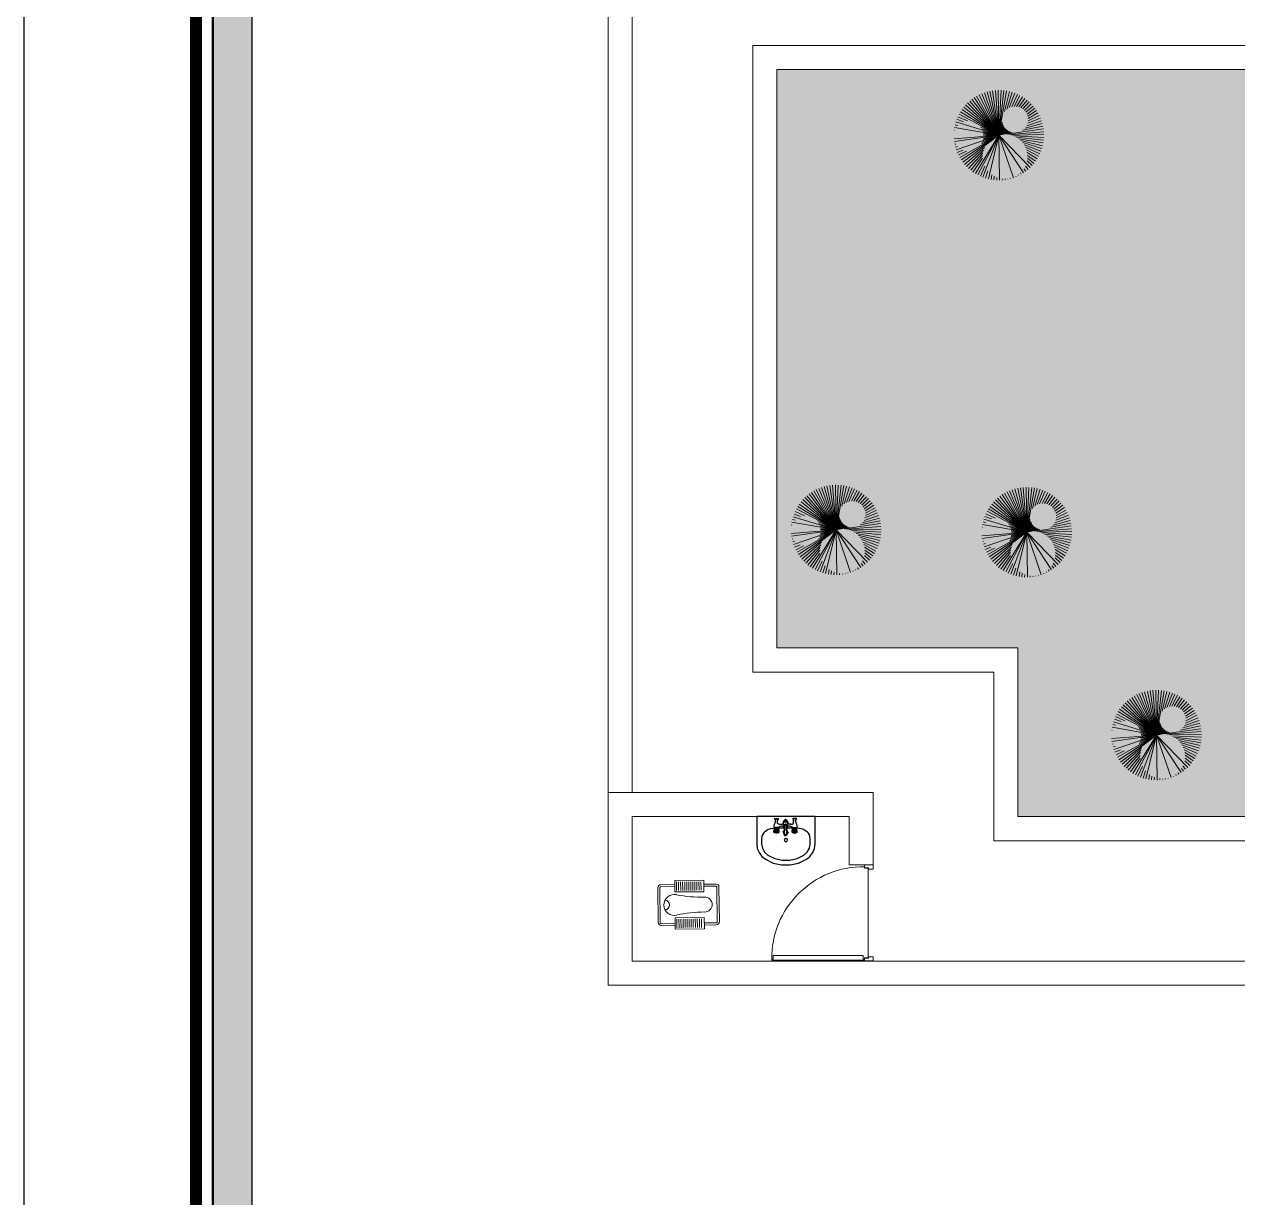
# Model space of a CAD drawing. Header units: inches. Extents: x 70 to 1974, y -315 to 363.
# Drawn here: x 100.28 to 110.35, y -242.21 to -232.47 of the extents above; entities that cross this region are included whole.
import ezdxf

# ---------------------------------------------------------------- set-up
doc = ezdxf.new("R2010")
doc.units = ezdxf.units.IN
doc.header["$MEASUREMENT"] = 0
for name, color, linetype, lineweight in [('.2', 253, 'Continuous', 5), ('1', 19, 'Continuous', 5), ('3', 244, 'Continuous', 20), ('DERAKHT', 56, 'Continuous', 9), ('LAYER1', 8, 'Continuous', 9)]:
    doc.layers.add(name, color=color, linetype=linetype, lineweight=lineweight)
doc.layers.add('7', color=7, linetype='Continuous')
doc.layers.add('fer', color=8, linetype='Continuous')

# ---------------------------------------------------------------- blocks, each defined once
blk = doc.blocks.new('k1')
at = {"true_color": 0x636466}
h = blk.add_hatch(color=251, dxfattribs=at)
h.dxf.hatch_style = 1
h.paths.add_polyline_path([(-480.494, -162.334), (-480.494, -163.026), (-480.494, -198.947), (-480.18, -198.947), (-480.18, -162.334)])
blk.add_line((-480.178, -162.634), (-480.178, -198.949))
for points in [[(-452.366, -202.667), (-482.066, -202.667), (-482.066, -160.662), (-452.366, -160.662)], [(-482.066, -160.662), (-452.366, -160.662), (-452.366, -202.667), (-482.066, -202.667)]]:
    blk.add_lwpolyline(points, close=True)
blk.add_lwpolyline([(-480.178, -162.634), (-480.178, -198.949), (-480.495, -198.949), (-480.495, -162.319), (-480.178, -162.319)])
at = {"layer": '3', "const_width": 0.1}
for points in [[(-480.641, -192.137), (-480.641, -162.319)], [(-480.641, -198.946), (-480.641, -162.319)]]:
    blk.add_lwpolyline(points, dxfattribs=at)
at = {"layer": '7', "lineweight": 30}
blk.add_line((-480.506, -198.946), (-480.503, -162.319), dxfattribs=at)
blk = doc.blocks.new('DASTSHO')
at = {"layer": 'fer', "linetype": 'Continuous'}
h = blk.add_hatch(dxfattribs=at)
h.set_pattern_fill('EMPTY_FILL', color=256, scale=1000000.0, style=0)
h.set_pattern_definition([(0, (1000000, 1000000), (0, 1000000), [1e-05, -1000000])])
h.paths.add_polyline_path([(-0.3, 0), (-0.3, -0.28), (-0.297, -0.312), (-0.289, -0.342), (-0.276, -0.371), (-0.259, -0.398), (-0.237, -0.421), (-0.211, -0.44), (-0.145, -0.473), (-0.074, -0.493), (0, -0.5), (0.074, -0.493), (0.145, -0.473), (0.211, -0.44), (0.237, -0.421), (0.259, -0.398), (0.276, -0.371), (0.289, -0.342), (0.297, -0.312), (0.3, -0.28), (0.3, 0)], flags=0)
at = {"layer": 'fer', "linetype": 'ByBlock'}
for p, q in [((-0.3, 0), (-0.3, -0.28)), ((-0.27, 0), (-0.3, 0)), ((0.27, 0), (-0.27, 0)), ((0.3, 0), (0.27, 0)), ((0.3, -0.28), (0.3, 0)), ((-0.136, -0.122), (-0.159, -0.127)), ((-0.112, -0.12), (-0.136, -0.122)), ((-0.014, -0.12), (-0.112, -0.12)), ((0.112, -0.12), (0.008, -0.12)), ((0.136, -0.122), (0.112, -0.12)), ((0.159, -0.127), (0.136, -0.122)), ((-0.248, -0.206), (-0.25, -0.224)), ((-0.25, -0.224), (-0.25, -0.28)), ((-0.242, -0.189), (-0.248, -0.206)), ((-0.232, -0.172), (-0.242, -0.189)), ((-0.218, -0.157), (-0.232, -0.172)), ((-0.201, -0.145), (-0.218, -0.157)), ((-0.181, -0.134), (-0.201, -0.145)), ((-0.159, -0.127), (-0.181, -0.134)), ((0.181, -0.134), (0.159, -0.127)), ((0.201, -0.145), (0.181, -0.134)), ((0.218, -0.157), (0.201, -0.145)), ((0.232, -0.172), (0.218, -0.157)), ((0.242, -0.189), (0.232, -0.172)), ((0.248, -0.206), (0.242, -0.189)), ((0.25, -0.224), (0.248, -0.206)), ((0.25, -0.28), (0.25, -0.224))]:
    blk.add_line(p, q, dxfattribs=at)
at = {"layer": 'fer'}
for p, q in [((-0.124, -0.104), (-0.118, -0.113)), ((-0.123, -0.153), (-0.118, -0.121)), ((-0.12, -0.153), (-0.116, -0.121)), ((-0.115, -0.121), (-0.119, -0.153)), ((-0.118, -0.121), (-0.118, -0.113)), ((-0.074, -0.113), (-0.118, -0.113)), ((-0.118, -0.153), (-0.114, -0.121)), ((-0.074, -0.121), (-0.118, -0.121)), ((-0.116, -0.018), (-0.076, -0.018)), ((-0.116, -0.023), (-0.116, -0.018)), ((-0.116, -0.023), (-0.076, -0.023)), ((-0.116, -0.023), (-0.106, -0.038)), ((-0.113, -0.121), (-0.116, -0.153)), ((-0.115, -0.153), (-0.112, -0.121)), ((-0.114, -0.153), (-0.11, -0.121)), ((-0.108, -0.153), (-0.106, -0.121)), ((-0.106, -0.047), (-0.106, -0.038)), ((-0.106, -0.153), (-0.104, -0.121)), ((-0.102, -0.121), (-0.103, -0.153)), ((-0.098, -0.153), (-0.098, -0.121)), ((-0.096, -0.164), (-0.096, -0.121)), ((-0.094, -0.153), (-0.094, -0.121)), ((-0.09, -0.121), (-0.089, -0.153)), ((-0.087, -0.153), (-0.088, -0.121)), ((-0.076, -0.023), (-0.086, -0.038)), ((-0.086, -0.071), (-0.086, -0.038)), ((-0.084, -0.153), (-0.086, -0.121)), ((-0.079, -0.153), (-0.082, -0.121)), ((-0.077, -0.153), (-0.08, -0.121)), ((-0.079, -0.121), (-0.076, -0.153)), ((-0.074, -0.153), (-0.078, -0.121)), ((-0.077, -0.121), (-0.073, -0.153)), ((-0.076, -0.023), (-0.076, -0.018)), ((-0.072, -0.153), (-0.076, -0.121)), ((-0.073, -0.111), (-0.074, -0.113)), ((-0.074, -0.121), (-0.074, -0.113)), ((-0.069, -0.153), (-0.074, -0.121)), ((-0.061, -0.104), (-0.066, -0.106)), ((-0.057, -0.079), (-0.023, -0.079)), ((-0.04, -0.099), (-0.018, -0.099)), ((-0.014, -0.118), (-0.026, -0.066)), ((-0.016, -0.054), (0.01, -0.054)), ((-0.012, -0.14), (-0.012, -0.083)), ((0.005, -0.14), (0.005, -0.083)), ((0.008, -0.118), (0.02, -0.066)), ((0.034, -0.099), (0.012, -0.099)), ((0.051, -0.079), (0.017, -0.079)), ((0.055, -0.104), (0.06, -0.106)), ((0.063, -0.153), (0.068, -0.121)), ((0.066, -0.153), (0.07, -0.121)), ((0.067, -0.111), (0.068, -0.113)), ((0.071, -0.121), (0.067, -0.153)), ((0.068, -0.113), (0.112, -0.113)), ((0.068, -0.121), (0.068, -0.113)), ((0.068, -0.121), (0.112, -0.121)), ((0.068, -0.153), (0.072, -0.121)), ((0.073, -0.121), (0.069, -0.153)), ((0.07, -0.023), (0.07, -0.018)), ((0.11, -0.018), (0.07, -0.018)), ((0.07, -0.023), (0.08, -0.038)), ((0.11, -0.023), (0.07, -0.023)), ((0.071, -0.153), (0.074, -0.121)), ((0.072, -0.153), (0.075, -0.121)), ((0.077, -0.153), (0.079, -0.121)), ((0.08, -0.071), (0.08, -0.038)), ((0.08, -0.153), (0.082, -0.121)), ((0.084, -0.121), (0.083, -0.153)), ((0.088, -0.153), (0.088, -0.121)), ((0.09, -0.164), (0.09, -0.121)), ((0.092, -0.153), (0.092, -0.121)), ((0.095, -0.121), (0.096, -0.153)), ((0.099, -0.153), (0.098, -0.121)), ((0.11, -0.023), (0.1, -0.038)), ((0.1, -0.047), (0.1, -0.038)), ((0.102, -0.153), (0.1, -0.121)), ((0.107, -0.153), (0.104, -0.121)), ((0.109, -0.153), (0.105, -0.121)), ((0.106, -0.121), (0.11, -0.153)), ((0.112, -0.153), (0.108, -0.121)), ((0.108, -0.121), (0.113, -0.153)), ((0.11, -0.023), (0.11, -0.018)), ((0.114, -0.153), (0.11, -0.121)), ((0.117, -0.104), (0.112, -0.113)), ((0.112, -0.121), (0.112, -0.113)), ((0.116, -0.153), (0.112, -0.121)), ((-0.123, -0.16), (-0.123, -0.153)), ((-0.123, -0.16), (-0.123, -0.153)), ((-0.12, -0.16), (-0.12, -0.153)), ((-0.119, -0.16), (-0.119, -0.153)), ((-0.073, -0.164), (-0.119, -0.164)), ((-0.118, -0.16), (-0.118, -0.153)), ((-0.116, -0.16), (-0.116, -0.153)), ((-0.115, -0.16), (-0.115, -0.153)), ((-0.114, -0.16), (-0.114, -0.153)), ((-0.108, -0.164), (-0.108, -0.153)), ((-0.106, -0.164), (-0.106, -0.153)), ((-0.105, -0.165), (-0.105, -0.164)), ((-0.103, -0.164), (-0.103, -0.153)), ((-0.091, -0.169), (-0.101, -0.169)), ((-0.098, -0.164), (-0.098, -0.153)), ((-0.098, -0.164), (-0.098, -0.153)), ((-0.094, -0.164), (-0.094, -0.153)), ((-0.089, -0.164), (-0.089, -0.153)), ((-0.087, -0.164), (-0.087, -0.153)), ((-0.087, -0.165), (-0.087, -0.164)), ((-0.084, -0.164), (-0.084, -0.153)), ((-0.079, -0.16), (-0.079, -0.153)), ((-0.077, -0.16), (-0.077, -0.153)), ((-0.076, -0.16), (-0.076, -0.153)), ((-0.074, -0.16), (-0.074, -0.153)), ((-0.073, -0.16), (-0.073, -0.153)), ((-0.072, -0.16), (-0.072, -0.153)), ((-0.069, -0.16), (-0.069, -0.153)), ((-0.069, -0.16), (-0.069, -0.153)), ((-0.028, -0.16), (-0.013, -0.196)), ((-0.013, -0.196), (0.007, -0.196)), ((0.022, -0.16), (0.007, -0.196)), ((0.063, -0.16), (0.063, -0.153)), ((0.063, -0.16), (0.063, -0.153)), ((0.066, -0.16), (0.066, -0.153)), ((0.067, -0.16), (0.067, -0.153)), ((0.067, -0.164), (0.113, -0.164)), ((0.068, -0.16), (0.068, -0.153)), ((0.069, -0.16), (0.069, -0.153)), ((0.071, -0.16), (0.071, -0.153)), ((0.072, -0.16), (0.072, -0.153)), ((0.077, -0.164), (0.077, -0.153)), ((0.08, -0.164), (0.08, -0.153)), ((0.081, -0.165), (0.081, -0.164)), ((0.083, -0.164), (0.083, -0.153)), ((0.085, -0.169), (0.095, -0.169)), ((0.088, -0.164), (0.088, -0.153)), ((0.092, -0.164), (0.092, -0.153)), ((0.092, -0.164), (0.092, -0.153)), ((0.096, -0.164), (0.096, -0.153)), ((0.099, -0.164), (0.099, -0.153)), ((0.099, -0.165), (0.099, -0.164)), ((0.102, -0.164), (0.102, -0.153)), ((0.107, -0.16), (0.107, -0.153)), ((0.109, -0.16), (0.109, -0.153)), ((0.11, -0.16), (0.11, -0.153)), ((0.112, -0.16), (0.112, -0.153)), ((0.113, -0.16), (0.113, -0.153)), ((0.114, -0.16), (0.114, -0.153)), ((0.116, -0.16), (0.116, -0.153)), ((0.117, -0.16), (0.117, -0.153))]:
    blk.add_line(p, q, dxfattribs=at)
at = {"layer": 'fer', "linetype": 'ByBlock'}
blk.add_lwpolyline([(0, -0.224), (-0.012, -0.229), (-0.018, -0.241), (-0.012, -0.254), (0, -0.259), (0.012, -0.254), (0.018, -0.241), (0.012, -0.229)], close=True, dxfattribs=at)
blk.add_lwpolyline([(0, -0.224), (-0.012, -0.229), (-0.018, -0.241), (-0.012, -0.254), (0, -0.259), (0.012, -0.254), (0.018, -0.241), (0.012, -0.229)], close=True, dxfattribs=at)
for points in [[(-0.3, -0.28), (-0.294, -0.327), (-0.276, -0.371), (-0.248, -0.41), (-0.211, -0.44)], [(-0.25, -0.28), (-0.242, -0.326), (-0.22, -0.366), (-0.185, -0.397)], [(0.185, -0.397), (0.22, -0.366), (0.242, -0.326), (0.25, -0.28)], [(0.211, -0.44), (0.248, -0.41), (0.276, -0.371), (0.294, -0.327), (0.3, -0.28)], [(-0.211, -0.44), (-0.131, -0.478), (-0.044, -0.498), (0.044, -0.498), (0.131, -0.478), (0.211, -0.44)], [(-0.185, -0.397), (-0.115, -0.431), (-0.039, -0.448), (0.039, -0.448), (0.115, -0.431), (0.185, -0.397)]]:
    blk.add_lwpolyline(points, dxfattribs=at)
at = {"layer": 'fer'}
for centre, radius in [((-0.003, -0.041), 0.0131), ((-0.003, -0.083), 0.00838), ((-0.003, -0.041), 0.00814), ((-0.003, -0.083), 0.00638)]:
    blk.add_circle(centre, radius, dxfattribs=at)
for centre, radius, start, end in [((-0.096, -0.097), 0.0282, 140.0876, 192.9962), ((-0.156, -0.047), 0.05, 320.0876, 0), ((-0.096, -0.097), 0.0282, 60.122, 69.2491), ((-0.057, -0.029), 0.05, 240.122, 270), ((-0.04, -0.149), 0.05, 90, 130.3983), ((-0.003, -0.068), 0.0279, 117.5903, 204.3145), ((-0.003, -0.091), 0.0279, 196.9433, 246.1873), ((-0.068, -0.123), 0.0542, 317.6979, 11.2911), ((-0.016, -0.064), 0.01, 90, 186.4645), ((0.062, -0.123), 0.0542, 168.7089, 222.3021), ((-0.003, -0.091), 0.0279, 293.8127, 343.0567), ((-0.003, -0.068), 0.0279, 335.6855, 62.4097), ((0.01, -0.064), 0.01, 353.5355, 90), ((0.034, -0.149), 0.05, 49.6017, 90), ((0.051, -0.029), 0.05, 270, 299.878), ((0.09, -0.097), 0.0282, 110.7509, 119.878), ((0.15, -0.047), 0.05, 180, 219.9124), ((0.09, -0.097), 0.0282, 347.0038, 39.9124), ((-0.119, -0.16), 0.004, 180, 270), ((-0.119, -0.16), 0.004, 180, 270), ((-0.116, -0.16), 0.004, 180, 270), ((-0.115, -0.16), 0.004, 180, 270), ((-0.114, -0.16), 0.004, 180, 270), ((-0.112, -0.16), 0.004, 180, 270), ((-0.111, -0.16), 0.004, 180, 270), ((-0.11, -0.16), 0.004, 180, 270), ((-0.101, -0.165), 0.004, 180, 270), ((-0.091, -0.165), 0.004, 270, 0), ((-0.083, -0.16), 0.004, 270, 0), ((-0.081, -0.16), 0.004, 270, 0), ((-0.08, -0.16), 0.004, 270, 0), ((-0.078, -0.16), 0.004, 270, 0), ((-0.077, -0.16), 0.004, 270, 0), ((-0.076, -0.16), 0.004, 270, 0), ((-0.073, -0.16), 0.004, 270, 0), ((-0.073, -0.16), 0.004, 270, 0), ((0.025, -0.161), 0.0425, 149.7923, 221.2189), ((-0.003, -0.186), 0.005, 221.2189, 318.7811), ((-0.031, -0.161), 0.0425, 318.7811, 30.2077), ((0.067, -0.16), 0.004, 180, 270), ((0.067, -0.16), 0.004, 180, 270), ((0.07, -0.16), 0.004, 180, 270), ((0.071, -0.16), 0.004, 180, 270), ((0.072, -0.16), 0.004, 180, 270), ((0.073, -0.16), 0.004, 180, 270), ((0.075, -0.16), 0.004, 180, 270), ((0.076, -0.16), 0.004, 180, 270), ((0.085, -0.165), 0.004, 180, 270), ((0.095, -0.165), 0.004, 270, 0), ((0.103, -0.16), 0.004, 270, 0), ((0.105, -0.16), 0.004, 270, 0), ((0.106, -0.16), 0.004, 270, 0), ((0.108, -0.16), 0.004, 270, 0), ((0.109, -0.16), 0.004, 270, 0), ((0.11, -0.16), 0.004, 270, 0), ((0.112, -0.16), 0.004, 270, 0), ((0.113, -0.16), 0.004, 270, 0)]:
    blk.add_arc(centre, radius, start, end, dxfattribs=at)
blk = doc.blocks.new('DR100K')
at = {"color": 0}
blk.add_line((-0.046, -0.052), (-0.954, -0.052), dxfattribs=at)
at = {"color": 0, "linetype": 'Continuous'}
for p, q in [((-0.059, -0.573), (-0.059, -0.107)), ((-0.059, -0.107), (-0.02, -0.107)), ((-0.019, -0.107), (-0.019, -0.092)), ((-0.019, -0.092), (-0.011, -0.092)), ((-0.011, -0.092), (-0.011, -0.573)), ((-0.059, -1.039), (-0.059, -0.573)), ((-0.011, -0.573), (-0.011, -1.054)), ((-0.02, -1.039), (-0.059, -1.039)), ((-0.019, -1.054), (-0.019, -1.039)), ((-0.011, -1.054), (-0.019, -1.054))]:
    blk.add_line(p, q, dxfattribs=at)
for points in [[(-0.954, -0.052), (-0.954, 0), (-1, 0), (-1, -0.092), (-0.966, -0.092), (-0.966, -0.052)], [(-0.046, -0.052), (-0.046, 0), (0, 0), (0, -0.092), (-0.034, -0.092), (-0.034, -0.052)], [(-0.956, -0.051), (-0.956, -0.002), (-0.998, -0.002), (-0.998, -0.09), (-0.968, -0.09), (-0.968, -0.051)], [(-0.044, -0.051), (-0.044, -0.002), (-0.002, -0.002), (-0.002, -0.09), (-0.032, -0.09), (-0.032, -0.051)]]:
    blk.add_lwpolyline(points, close=True, dxfattribs=at)
blk.add_arc((-0.029, -0.103), 0.951, 179.3821, 270.6161, dxfattribs=at)
blk = doc.blocks.new('KHALAF')
at = {"layer": 'LAYER1', "linetype": 'Continuous'}
for p, q in [((-0.462, -0.185), (-0.378, -0.185)), ((-0.462, -0.205), (-0.378, -0.205)), ((-0.462, -0.225), (-0.378, -0.225)), ((-0.013, -0.185), (-0.097, -0.185)), ((-0.013, -0.205), (-0.097, -0.205)), ((-0.013, -0.225), (-0.097, -0.225)), ((-0.462, -0.245), (-0.378, -0.245)), ((-0.462, -0.265), (-0.378, -0.265)), ((-0.462, -0.285), (-0.378, -0.285)), ((-0.462, -0.305), (-0.378, -0.305)), ((-0.462, -0.325), (-0.378, -0.325)), ((-0.462, -0.345), (-0.378, -0.345)), ((-0.013, -0.245), (-0.097, -0.245)), ((-0.013, -0.265), (-0.097, -0.265)), ((-0.013, -0.285), (-0.097, -0.285)), ((-0.013, -0.305), (-0.097, -0.305)), ((-0.013, -0.325), (-0.097, -0.325)), ((-0.013, -0.345), (-0.097, -0.345)), ((-0.462, -0.365), (-0.378, -0.365)), ((-0.462, -0.385), (-0.378, -0.385)), ((-0.462, -0.405), (-0.378, -0.405)), ((-0.462, -0.425), (-0.378, -0.425)), ((-0.013, -0.365), (-0.097, -0.365)), ((-0.013, -0.385), (-0.097, -0.385)), ((-0.013, -0.405), (-0.097, -0.405)), ((-0.013, -0.425), (-0.097, -0.425))]:
    blk.add_line(p, q, dxfattribs=at)
for points in [[(-0.438, -0.168), (-0.438, -0.031, -0.414214), (-0.408, -0.001), (-0.068, -0.001, -0.414214), (-0.038, -0.031), (-0.038, -0.168, -0.414214)], [(-0.418, -0.168), (-0.418, -0.031, -0.414214), (-0.408, -0.021), (-0.068, -0.021, -0.414214), (-0.058, -0.031), (-0.058, -0.168, -0.414214)], [(-0.038, -0.453), (-0.038, -0.571, -0.414214), (-0.068, -0.601), (-0.408, -0.601, -0.414214), (-0.438, -0.571), (-0.438, -0.453)], [(-0.058, -0.453), (-0.058, -0.571, -0.414214), (-0.068, -0.581), (-0.408, -0.581, -0.414214), (-0.418, -0.571)], [(-0.418, -0.571), (-0.418, -0.453, -0.414214)]]:
    blk.add_lwpolyline(points, format="xyb", dxfattribs=at)
for points in [[(-0.477, -0.168), (-0.477, -0.453), (-0.364, -0.453), (-0.364, -0.168)], [(0.002, -0.168), (0.002, -0.453), (-0.111, -0.453), (-0.111, -0.168)]]:
    blk.add_lwpolyline(points, close=True, dxfattribs=at)
for centre, radius, start, end in [((-0.238, -0.162), 0.103, 90, 192.2454), ((-0.238, -0.065), 0.0484, 186.9447, 353.0553), ((-0.238, -0.162), 0.103, 347.7546, 90), ((-1.509, -0.438), 1.199, 359.0688, 12.2454), ((1.034, -0.438), 1.199, 167.7546, 180.9312), ((-0.238, -0.459), 0.0733, 179.0688, 270), ((-0.238, -0.459), 0.0733, 270, 0.9312)]:
    blk.add_arc(centre, radius, start, end, dxfattribs=at)
blk = doc.blocks.new('DERAKHT')
at = {"layer": 'DERAKHT', "color": 62}
for p, q in [((0.003, 0.003), (-1.414, 2.076)), ((-0.697, 1.18), (-1.281, 2.161)), ((-0.694, 1.362), (-1.143, 2.238)), ((-0.655, 1.514), (-1, 2.305)), ((-0.592, 1.644), (-0.853, 2.364)), ((-0.51, 1.754), (-0.704, 2.413)), ((-0.413, 1.844), (-0.551, 2.452)), ((-0.304, 1.914), (-0.396, 2.482)), ((-0.187, 1.963), (-0.239, 2.502)), ((-0.064, 1.991), (-0.082, 2.513)), ((0.061, 1.998), (0.076, 2.513)), ((0.185, 1.984), (0.233, 2.504)), ((0.306, 1.948), (0.39, 2.484)), ((0.42, 1.893), (0.545, 2.455)), ((0.525, 1.817), (0.698, 2.416)), ((0.617, 1.721), (0.848, 2.368)), ((0.692, 1.607), (0.995, 2.31)), ((0.748, 1.473), (1.138, 2.243)), ((0.77, 1.137), (1.409, 2.083)), ((0.777, 1.319), (1.276, 2.167)), ((0.003, 0.003), (-2.078, 1.409)), ((0.003, 0.003), (-1.985, 1.537)), ((0.003, 0.003), (-1.885, 1.659)), ((0.003, 0.003), (-1.777, 1.774)), ((0.003, 0.003), (-1.662, 1.883)), ((0.003, 0.003), (-1.541, 1.983)), ((0.282, 0.365), (1.537, 1.991)), ((0.39, 0.444), (1.659, 1.891)), ((0.512, 0.515), (1.774, 1.783)), ((0.646, 0.573), (1.883, 1.668)), ((0.789, 0.616), (1.983, 1.547)), ((0.938, 0.642), (2.076, 1.419)), ((0.003, 0.003), (-2.41, 0.698)), ((0.003, 0.003), (-2.362, 0.848)), ((0.003, 0.003), (-2.304, 0.995)), ((0.003, 0.003), (-2.237, 1.138)), ((0.003, 0.003), (-2.162, 1.276)), ((1.091, 0.65), (2.161, 1.286)), ((1.244, 0.639), (2.238, 1.148)), ((1.395, 0.609), (2.305, 1.006)), ((1.542, 0.561), (2.364, 0.859)), ((1.683, 0.495), (2.413, 0.709)), ((0.003, 0.003), (-2.507, 0.076)), ((0.003, 0.003), (-2.507, -0.082)), ((0.003, 0.003), (-2.498, 0.233)), ((0.003, 0.003), (-2.497, -0.239)), ((0.003, 0.003), (-2.478, 0.39)), ((0.003, 0.003), (-2.477, -0.396)), ((0.003, 0.003), (-2.449, 0.545)), ((0.003, 0.003), (-2.447, -0.551)), ((0.003, 0.003), (-2.407, -0.704)), ((0.003, 0.003), (-2.232, -1.143)), ((0.003, 0.003), (-2.071, -1.414)), ((0.003, 0.003), (-1.653, -1.885)), ((0.003, 0.003), (-1.532, -1.985)), ((0.003, 0.003), (-1.132, -2.237)), ((0.003, 0.003), (-1.056, -0.381)), ((0.003, 0.003), (-0.939, -0.407)), ((0.003, 0.003), (-0.79, -0.468)), ((0.003, 0.003), (-0.692, -2.41)), ((0.003, 0.003), (-0.685, -0.533)), ((0.003, 0.003), (-0.641, -0.568)), ((0.003, 0.003), (-0.601, -0.603)), ((0.003, 0.003), (-0.539, -2.449)), ((0.003, 0.003), (-0.492, -0.729)), ((0.003, 0.003), (-0.458, -0.781)), ((0.003, 0.003), (-0.392, -0.916)), ((0.003, 0.003), (-0.384, -2.478)), ((0.003, 0.003), (-0.381, 0.649)), ((0.003, 0.003), (-0.361, -1.017)), ((0.003, 0.003), (-0.304, 0.602)), ((0.003, 0.003), (-0.246, 0.575)), ((0.003, 0.003), (-0.198, 0.557)), ((0.003, 0.003), (-0.156, 0.544)), ((0.003, 0.003), (-0.117, 0.534)), ((0.003, 0.003), (-0.082, 0.528)), ((0.003, 0.003), (-0.048, 0.523)), ((0.003, 0.003), (-0.015, 0.52)), ((0.003, 0.003), (0.424, 0.625)), ((0.003, 0.003), (0.344, 0.583)), ((0.003, 0.003), (0.285, 0.56)), ((0.003, 0.003), (0.236, 0.544)), ((0.003, 0.003), (0.193, 0.534)), ((0.003, 0.003), (0.154, 0.527)), ((0.003, 0.003), (0.118, 0.522)), ((0.003, 0.003), (0.083, 0.519)), ((0.003, 0.003), (0.018, 0.518)), ((0.003, 0.003), (0.05, 0.518)), ((0.003, 0.003), (2.455, -0.539)), ((0.003, 0.003), (0.557, -2.447)), ((0.003, 0.003), (0.709, -2.407)), ((0.003, 0.003), (1.006, -2.299)), ((0.003, 0.003), (1.286, -2.156)), ((0.003, 0.003), (1.783, -1.769)), ((0.003, 0.003), (2.243, -1.132)), ((0.003, 0.003), (2.513, -0.07)), ((1.814, 0.412), (2.452, 0.557)), ((1.935, 0.314), (2.482, 0.402)), ((2.042, 0.201), (2.502, 0.245)), ((2.134, 0.075), (2.513, 0.088)), ((-1.812, -0.655), (-2.358, -0.853)), ((2.27, -0.206), (2.504, -0.227)), ((2.31, -0.357), (2.484, -0.384)), ((2.334, -0.668), (2.416, -0.692)), ((-1.937, -0.842), (-2.299, -1)), ((-2.024, -1.203), (-2.156, -1.281)), ((-0.095, -1.054), (-0.227, -2.498)), ((-0.032, -1.193), (-0.07, -2.507)), ((0.048, -1.323), (0.088, -2.507)), ((2.151, -1.261), (2.167, -1.27)), ((2.28, -0.976), (2.31, -0.989)), ((2.316, -0.824), (2.368, -0.842)), ((-1.964, -1.53), (-1.978, -1.541)), ((-0.855, -1.993), (-0.989, -2.304)), ((-0.673, -1.889), (-0.842, -2.362)), ((0.143, -1.444), (0.245, -2.497)), ((0.253, -1.553), (0.402, -2.477)), ((0.652, -1.788), (0.859, -2.358)), ((0.956, -1.856), (1.148, -2.232)), ((1.267, -1.848), (1.419, -2.071)), ((1.42, -1.815), (1.547, -1.978)), ((1.568, -1.764), (1.668, -1.877)), ((1.838, -1.607), (1.891, -1.653)), ((1.957, -1.505), (1.991, -1.532)), ((2.062, -1.389), (2.083, -1.404)), ((-1.376, -2.036), (-1.404, -2.078)), ((-1.209, -2.058), (-1.27, -2.162))]:
    blk.add_line(p, q, dxfattribs=at)
blk = doc.blocks.new('BID')
at = {"layer": 'DERAKHT'}
blk.add_blockref('DERAKHT', (-0.003, -0.003), dxfattribs=at)

msp = doc.modelspace()

# ---------------------------------------------------------------- hatches: boundary and pattern name
at = {"layer": '.2'}
h = msp.add_hatch(dxfattribs=at)
h.set_pattern_fill('GRASS', color=62, scale=0.072, angle=-89.265499)
h.set_pattern_definition([(0.7345, (0.639377, -46.6143), (0.050254862, 0.051560148), [0.0135, -0.088323377]), (315.7345, (0.63938, -46.6143), (0.050254862, 0.051560148), [0.0135, -0.0585]), (45.7345, (0.63938, -46.6143), (-0.051560148, 0.050254862), [0.0135, -0.0585])])
h.paths.add_polyline_path([(114.84579, -234.84326), (111.72431, -234.84326), (111.72431, -232.84326), (106.52379, -232.84326), (106.52379, -237.64326), (108.52379, -237.64326), (108.52379, -239.04326), (114.84368, -239.04326)])
h.paths.add_polyline_path([(121.39379, -234.84326), (119.27562, -234.84326), (119.27562, -237.69582), (117.64307, -237.69582), (117.64307, -239.40867), (121.39379, -239.40867)])

# ---------------------------------------------------------------- linework, layer by layer
at = {"layer": 'LAYER1', "linetype": 'ByBlock'}
for p, q in [((105.12379, -230.44326), (105.12379, -240.44326)), ((105.32379, -230.44326), (105.32379, -238.84326)), ((105.12379, -238.84326), (107.32379, -238.84326)), ((107.32379, -238.84326), (107.32379, -239.44326)), ((105.32379, -239.04326), (105.32379, -240.24326)), ((105.32379, -239.04326), (107.12379, -239.04326)), ((107.12379, -239.04326), (107.12379, -239.44326)), ((107.12379, -239.44326), (107.32379, -239.44326)), ((105.32379, -240.24326), (116.24307, -240.24326)), ((105.12379, -240.44326), (116.24307, -240.44326))]:
    msp.add_line(p, q, dxfattribs=at)
for points in [[(115.0459, -234.64326), (111.92431, -234.64326), (111.92431, -232.64326), (106.32379, -232.64326), (106.32379, -237.84326), (108.32379, -237.84326), (108.32379, -239.24326), (115.04357, -239.24326)], [(114.84579, -234.84326), (111.72431, -234.84326), (111.72431, -232.84326), (106.52379, -232.84326), (106.52379, -237.64326), (108.52379, -237.64326), (108.52379, -239.04326), (114.84368, -239.04326)]]:
    msp.add_lwpolyline(points, close=True, dxfattribs=at)

# ---------------------------------------------------------------- block references
msp.add_blockref('k1', (582.34491, -49.27875))
at = {"layer": '1', "xscale": 0.8059164504111322, "yscale": 0.8059164504111322, "zscale": 0.8059164504111322}
msp.add_blockref('DASTSHO', (106.59818, -239.04326), dxfattribs=at)
at = {"layer": 'DERAKHT', "color": 62, "xscale": 0.148612037099819, "yscale": 0.148612037099819, "zscale": 0.148612037099819, "rotation": 315.7345010974498}
for p in [(108.36551, -233.38836), (107.01487, -236.66418), (108.59705, -236.68345), (109.67306, -238.36657)]:
    msp.add_blockref('BID', p, dxfattribs=at)
at = {"layer": 'LAYER1', "linetype": 'ByBlock', "xscale": 0.800000000000012, "yscale": 0.800000000000012, "zscale": 0.800000000000012, "rotation": 269.9999999995705}
msp.add_blockref('DR100K', (107.32379, -240.24326), dxfattribs=at)
at = {"layer": 'LAYER1', "xscale": 0.8460000000000035, "yscale": 0.8460000000000035, "zscale": 0.8460000000000035, "rotation": 90.60155419617578}
msp.add_blockref('KHALAF', (105.5341, -239.57654), dxfattribs=at)

doc.saveas('drawing.dxf')
